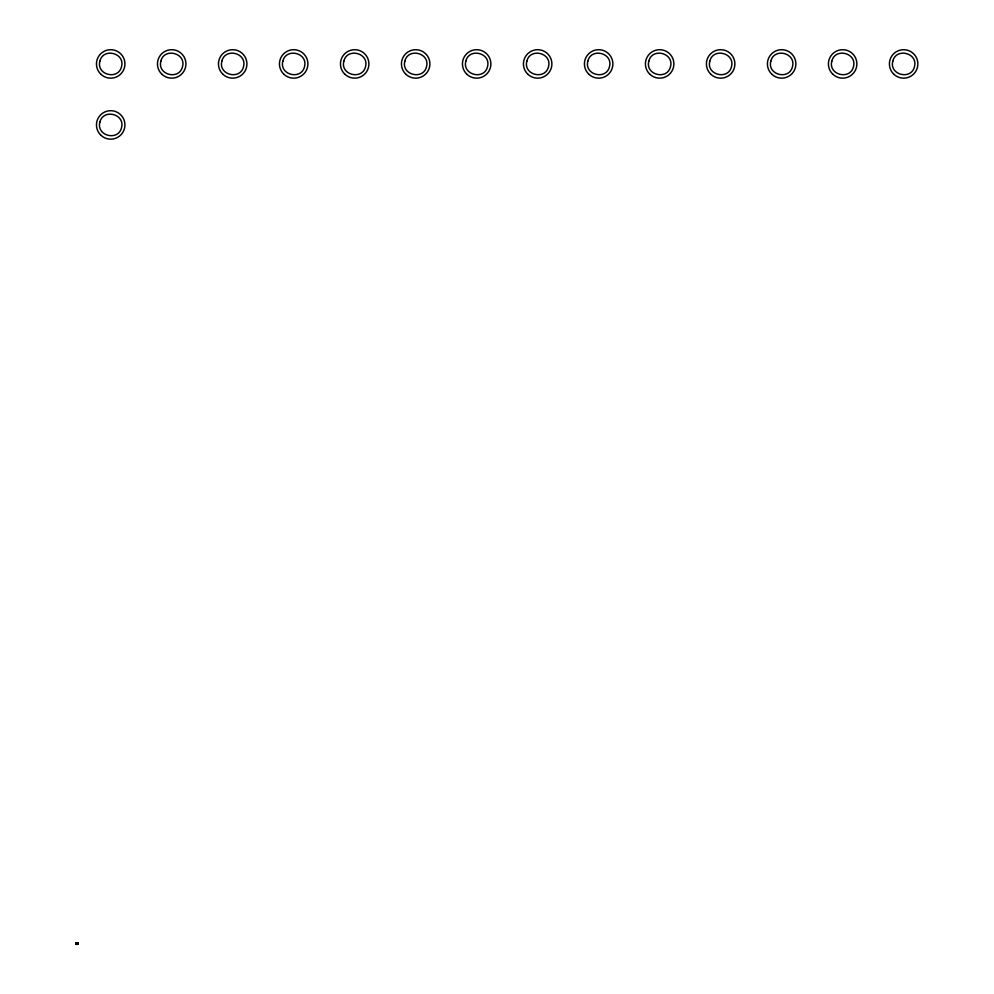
<?xml version="1.0" encoding="UTF-8"?>
<svg xmlns="http://www.w3.org/2000/svg" width="994" height="994" viewBox="0 0 994 994"><rect width="100%" height="100%" fill="white"/><g stroke="black" fill="none" stroke-linecap="round" stroke-linejoin="round"><path stroke-width="1.49" d="M77.892 943.505A30.578 5.728 -90 0 0 77.892 942.747L78.017 944.3L76.762 944.288L77.781 944.064A11.071 10.226 -90 0 0 77.781 943.405A11.071 10.226 -90 0 0 77.781 942.747L78.017 942.747A15.196 5.815 -90 0 1 78.017 943.517L78.017 943.778M77.768 942.958L77.781 944.064A25.583 4.796 -90 0 1 77.88 943.356L77.781 943.12M77.694 944.288L78.004 944.288A16.451 3.081 0 0 1 77.085 944.238A16.451 3.206 0 0 1 76.128 944.362L77.544 944.064M76.786 943.12L76.998 943.12A19.694 3.69 0 0 1 76.376 943.045L76.153 942.896A24.999 4.883 -90 0 0 76.041 943.604A9.244 1.727 -90 0 0 76.165 944.288L78.017 944.3M76.14 943.12L77.781 942.747M76.364 943.753L76.376 943.592A5.616 5.181 -90 0 1 76.376 943.12L76.575 943.12M76.364 943.902L76.364 944.064A12.711 11.742 0 0 0 77.072 944.064L77.072 944.051A12.711 11.742 0 0 0 77.781 944.064M77.383 944.288L76.762 944.288M76.14 944.051L76.128 942.884A9.244 1.802 -90 0 0 76.091 943.604M76.451 944.288L76.14 942.896M76.6 944.064L76.364 943.12L77.284 942.896M76.376 943.281L77.408 943.12M76.364 943.43L76.376 943.592A5.616 5.181 -90 0 0 76.376 944.064M77.085 944.076A8.896 1.665 0 0 1 77.768 944.076M77.681 943.356A25.732 5.02 -90 0 1 77.681 942.635M78.128 943.505A30.727 6.001 -90 0 1 78.128 944.3M76.948 943.12A8.35 7.716 0 0 1 77.52 943.12L77.507 943.12A24.104 4.51 0 0 0 76.836 942.983A8.35 7.716 0 0 0 76.376 943.12M76.14 942.797A24.241 4.734 0 0 1 76.836 942.797M76.24 944.288A24.999 4.684 -90 0 1 76.24 943.592M99.835 61.268C96.207 75.047 118.398 80.489 121.554 66.598C125.194 52.819 102.991 47.377 99.835 61.268M99.835 122.262C96.207 136.041 118.398 141.483 121.554 127.592C125.194 113.813 102.991 108.371 99.835 122.262M160.829 61.268C157.201 75.047 179.392 80.489 182.548 66.598C186.189 52.819 163.985 47.377 160.829 61.268M221.824 61.268C218.195 75.047 240.386 80.489 243.542 66.598C247.183 52.819 224.979 47.377 221.824 61.268M282.818 61.268C279.19 75.047 301.381 80.489 304.537 66.598C308.177 52.819 285.974 47.377 282.818 61.268M343.812 61.268C340.184 75.047 362.388 80.489 365.543 66.598C369.172 52.819 346.968 47.377 343.812 61.268M404.819 61.268C401.178 75.047 423.382 80.489 426.538 66.598C430.166 52.819 407.975 47.377 404.819 61.268M465.813 61.268C462.173 75.047 484.376 80.489 487.532 66.598C491.16 52.819 468.969 47.377 465.813 61.268M526.808 61.268C523.167 75.047 545.371 80.489 548.526 66.598C552.155 52.819 529.964 47.377 526.808 61.268M587.802 61.268C584.161 75.047 606.365 80.489 609.521 66.598C613.149 52.819 590.958 47.377 587.802 61.268M648.796 61.268C645.156 75.047 667.359 80.489 670.515 66.598C674.156 52.819 651.952 47.377 648.796 61.268M709.791 61.268C706.162 75.047 728.354 80.489 731.509 66.598C735.15 52.819 712.946 47.377 709.791 61.268M770.785 61.268C767.157 75.047 789.348 80.489 792.504 66.598C796.144 52.819 773.941 47.377 770.785 61.268M831.779 61.268C828.151 75.047 850.342 80.489 853.498 66.598C857.139 52.819 834.935 47.377 831.779 61.268M892.774 61.268C889.145 75.047 911.336 80.489 914.492 66.598C918.133 52.819 895.929 47.377 892.774 61.268M344.831 74.202A14.227 14.227 0 0 0 368.501 67.319A14.227 14.227 0 0 0 350.708 50.259A14.227 14.227 0 0 0 344.831 74.202M649.803 74.202A14.227 14.227 0 0 0 673.472 67.319A14.227 14.227 0 0 0 655.68 50.259A14.227 14.227 0 0 0 649.803 74.202M283.837 74.202A14.227 14.227 0 0 0 307.506 67.319A14.227 14.227 0 0 0 289.714 50.259A14.227 14.227 0 0 0 283.837 74.202M710.797 74.202A14.227 14.227 0 0 0 734.479 67.319A14.227 14.227 0 0 0 716.674 50.259A14.227 14.227 0 0 0 710.797 74.202M161.848 74.202A14.227 14.227 0 0 0 185.518 67.319A14.227 14.227 0 0 0 167.713 50.259A14.227 14.227 0 0 0 161.848 74.202M405.825 74.202A14.227 14.227 0 0 0 429.495 67.319A14.227 14.227 0 0 0 411.702 50.259A14.227 14.227 0 0 0 405.825 74.202M893.792 74.202A14.227 14.227 0 0 0 917.462 67.319A14.227 14.227 0 0 0 899.669 50.259A14.227 14.227 0 0 0 893.792 74.202M466.82 74.202A14.227 14.227 0 0 0 490.489 67.319A14.227 14.227 0 0 0 472.697 50.259A14.227 14.227 0 0 0 466.82 74.202M100.841 135.196A14.227 14.227 0 0 0 124.523 128.313A14.227 14.227 0 0 0 106.718 111.253A14.227 14.227 0 0 0 100.841 135.196M100.841 74.202A14.227 14.227 0 0 0 124.523 67.319A14.227 14.227 0 0 0 106.718 50.259A14.227 14.227 0 0 0 100.841 74.202M222.842 74.202A14.227 14.227 0 0 0 246.512 67.319A14.227 14.227 0 0 0 228.719 50.259A14.227 14.227 0 0 0 222.842 74.202M832.798 74.202A14.227 14.227 0 0 0 856.468 67.319A14.227 14.227 0 0 0 838.675 50.259A14.227 14.227 0 0 0 832.798 74.202M771.804 74.202A14.227 14.227 0 0 0 795.473 67.319A14.227 14.227 0 0 0 777.668 50.259A14.227 14.227 0 0 0 771.804 74.202M588.808 74.202A14.227 14.227 0 0 0 612.478 67.319A14.227 14.227 0 0 0 594.685 50.259A14.227 14.227 0 0 0 588.808 74.202M527.814 74.202A14.227 14.227 0 0 0 551.484 67.319A14.227 14.227 0 0 0 533.691 50.259A14.227 14.227 0 0 0 527.814 74.202"/></g></svg>
